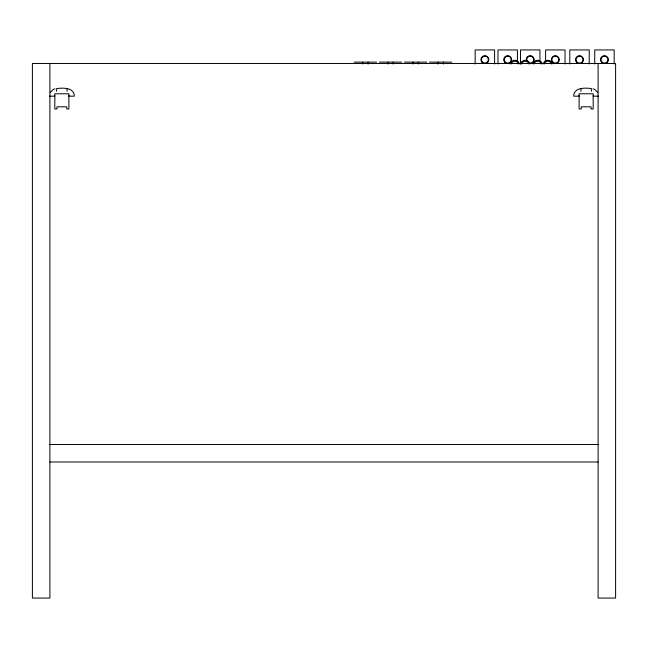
<?xml version="1.0" encoding="UTF-8"?>
<svg xmlns="http://www.w3.org/2000/svg" width="648" height="648" viewBox="0 0 648 648"><rect width="100%" height="100%" fill="white"/><g stroke="black" fill="none" stroke-linecap="round" stroke-linejoin="round"><path stroke-width="0.97" d="M68.834 95.604L68.907 108.986L66.736 108.986L66.736 106.815L56.959 106.815L56.959 108.986L54.788 108.986L54.861 95.604M593.139 95.604L593.212 108.986L591.041 108.986L591.041 106.815L581.264 106.815L581.264 108.986L579.093 108.986L579.166 95.604M50.374 92.364L53.152 89.578L54.991 88.817M591.373 91.319L591.373 88.557C585.201 87.764 573.877 87.229 573.658 96.163L579.093 96.163M354.245 62.127L376.601 62.127M379.339 62.127L401.695 62.127M404.425 62.127L426.781 62.127M429.511 62.127L451.867 62.127M68.907 96.163L74.342 96.163C74.131 87.213 62.791 87.828 56.627 88.557L56.627 91.319M49.54 96.163L54.788 96.163M593.212 96.163L598.46 96.163M49.896 444.488L598.104 444.488M49.896 461.984L598.104 461.984M593.009 88.817L594.848 89.578L597.626 92.364M614.174 64.031L614.174 49.937L594.734 49.937L594.734 64.031M598.104 63.463L598.104 598.064L615.6 598.064L615.6 63.463L32.4 63.463L32.4 598.064L49.896 598.064L49.896 63.463M593.212 95.58L593.212 93.774L579.093 93.774L579.093 95.58M589.226 64.031L589.226 49.937L569.786 49.937L569.786 64.031M580.94 88.557L580.94 91.319M565.04 64.031L565.04 49.937L545.6 49.937L545.6 61.601M539.946 61.601L539.946 49.937L520.506 49.937L520.506 64.031M517.428 61.601L517.428 49.937L497.988 49.937L497.988 64.031M494.602 64.031L494.602 49.937L475.162 49.937L475.162 64.031M443.41 62.127L443.41 64.071M437.967 62.127L437.967 64.071M418.316 62.127L418.316 64.071M412.881 62.127L412.881 64.071M393.231 62.127L393.231 64.071M387.796 62.127L387.796 64.071M368.145 62.127L368.145 64.071M362.71 62.127L362.71 64.071M68.907 95.58L68.907 93.774L54.788 93.774L54.788 95.58M67.06 88.557L67.06 91.319M527.221 61.39A3.467 3.467 0 0 1 529.327 56.311A3.467 3.467 0 0 1 533.693 59.657A3.467 3.467 0 0 1 529.327 63.01M526.403 60.685A3.961 3.961 0 0 1 529.878 55.712A3.961 3.961 0 0 1 534.171 60.005A3.961 3.961 0 0 1 529.197 63.48M511.053 64.039A3.888 3.888 0 0 1 518.562 64.039M510.114 63.788A4.86 4.86 0 0 1 519.502 63.788M521.462 64.039A3.888 3.888 0 0 1 528.971 64.039M520.522 63.788A4.86 4.86 0 0 1 529.91 63.788M544.126 64.039A3.888 3.888 0 0 1 551.642 64.039M543.194 63.788A4.86 4.86 0 0 1 552.582 63.788M533.839 64.039A3.888 3.888 0 0 1 541.347 64.039M532.899 63.788A4.86 4.86 0 0 1 542.287 63.788M552.874 62.111A3.467 3.467 0 0 0 558.673 60.556A3.467 3.467 0 0 0 554.429 56.311A3.467 3.467 0 0 0 552.874 62.111M552.525 62.459A3.961 3.961 0 0 0 559.143 60.685A3.961 3.961 0 0 0 554.299 55.833A3.961 3.961 0 0 0 552.525 62.459M602.008 62.111A3.467 3.467 0 0 0 607.808 60.556A3.467 3.467 0 0 0 603.563 56.311A3.467 3.467 0 0 0 602.008 62.111M601.66 62.459A3.961 3.961 0 0 0 608.278 60.685A3.961 3.961 0 0 0 603.434 55.833A3.961 3.961 0 0 0 601.66 62.459M577.052 62.111A3.467 3.467 0 0 0 582.86 60.556A3.467 3.467 0 0 0 578.607 56.311A3.467 3.467 0 0 0 577.052 62.111M576.704 62.459A3.961 3.961 0 0 0 583.33 60.685A3.961 3.961 0 0 0 578.478 55.833A3.961 3.961 0 0 0 576.704 62.459M482.428 62.111A3.467 3.467 0 0 0 488.236 60.556A3.467 3.467 0 0 0 483.983 56.311A3.467 3.467 0 0 0 482.428 62.111M482.08 62.459A3.961 3.961 0 0 0 488.705 60.685A3.961 3.961 0 0 0 483.854 55.833A3.961 3.961 0 0 0 482.08 62.459M505.254 62.111A3.467 3.467 0 0 0 511.053 60.556A3.467 3.467 0 0 0 506.809 56.311A3.467 3.467 0 0 0 505.254 62.111M504.905 62.459A3.961 3.961 0 0 0 511.531 60.685A3.961 3.961 0 0 0 506.679 55.833A3.961 3.961 0 0 0 504.905 62.459"/></g></svg>
